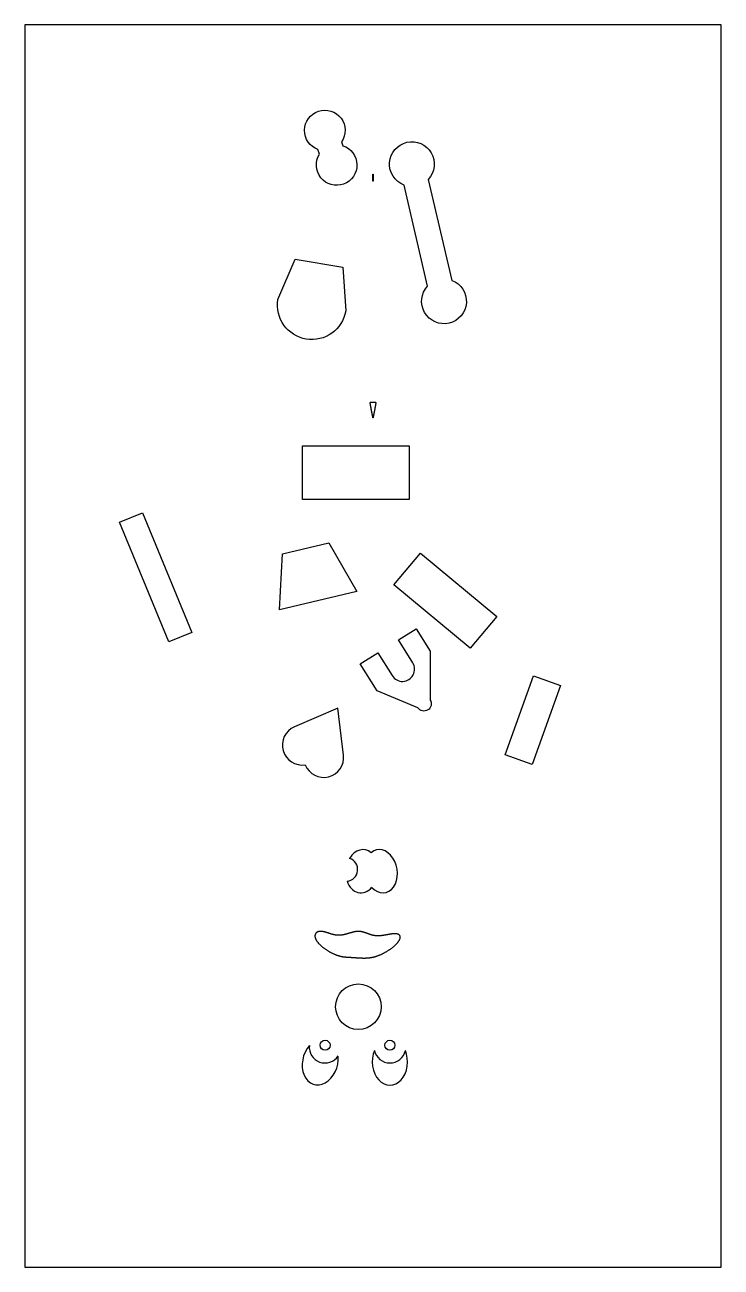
# Model space of a CAD drawing. Header units: millimetres. Extents: x -70 to 70, y -125 to 125.
import ezdxf

# ---------------------------------------------------------------- set-up
doc = ezdxf.new("R2010")
doc.units = ezdxf.units.MM
doc.layers.get('0').update_dxf_attribs({"linetype": 'CONTINUOUS'})

msp = doc.modelspace()

# ---------------------------------------------------------------- linework, layer by layer
for points in [[(70, 125), (-70, 125), (-70, -125), (70, -125)], [(-14.15, 29.49), (-14.15, 40.28), (7.26, 40.28), (7.26, 29.49)], [(-41.06, 0.83), (-50.95, 24.9), (-46.33, 26.8), (-36.43, 2.73)], [(-18.21, 18.56), (-8.91, 20.79), (-3.26, 10.99), (-18.81, 7.27)], [(24.88, 5.95), (19.57, -0.44), (4.21, 12.3), (9.52, 18.7)], [(26.58, -21.89), (32.29, -5.99), (37.73, -7.94), (32.03, -23.85)]]:
    msp.add_lwpolyline(points, close=True)
for points in [[(-10.76, 98.96), (-11.07, 99.9, -2.921474), (-6.31, 101.45), (-6.06, 100.67, -2.919707)], [(10.99, 72.43), (6.24, 92.77, -3.296663), (11.11, 93.9), (15.86, 73.57, -3.296663)], [(-15.68, 77.86), (-6.06, 76.25), (-5.48, 67.43, -1), (-19.11, 69.72)], [(0.82, -9.04), (-2.58, -3.58), (0.98, -1.36), (3.85, -5.97, 1), (8, -3.39), (5.13, 1.22), (8.7, 3.44), (11.5, -1.07), (11.5, -10.87, -1), (9.03, -12.41)], [(-15.81, -16.28, 0.881247), (-13.62, -23.91, 0.881247), (-5.93, -21.97), (-7.08, -12.54)]]:
    msp.add_lwpolyline(points, format="xyb", close=True)
for centre, radius in [((-2.94, -72.59), 4.59), ((-9.63, -80.34), 1.01), ((3.4, -80.34), 1.01)]:
    msp.add_circle(centre, radius)
for centre, radius, start, end in [((0, 14), 35, 89.0511, 90.9489), ((-5.44, -44.98), 2.36, -84.4076, 71.7497), ((-9.63, -80.73), 3.18, 173.655, 326.0633), ((3.4, -80.73), 3.18, 192.0487, 347.9513)]:
    msp.add_arc(centre, radius, start, end)
for centre, major_axis, ratio, start_param, end_param in [((-2.23, -45.33), (0.48, 4.34), 0.738703, 5.825825, 7.297219), ((1.64, -45.31), (-0.85, 4.31), 0.735238, 2.273388, 6.686609), ((-2.23, -45.33), (0.48, 4.34), 0.738703, 2.127559, 3.957453), ((-10.6, -83.66), (1.23, 4.59), 0.74488, 0.991632, 5.157726), ((3.4, -83.66), (0, 4.75), 0.74488, 1.074468, 5.208718)]:
    msp.add_ellipse(centre, major_axis=major_axis, ratio=ratio, start_param=start_param, end_param=end_param)
for points, knots in [([(0, 93.56), (0, 93.63), (-0.01, 93.9), (-0.01, 94.18), (-0.01, 94.46), (0, 94.73), (0, 94.94)], [-0.723723532, -0.723723532, -0.723723532, -0.723723532, -0.723723532, -0.723723532, -0.722222222, -0.718095492, -0.718095492, -0.718095492, -0.718095492, -0.718095492, -0.718095492]), ([(0, 94.94), (0, 94.73), (0.01, 94.46), (0.01, 94.18), (0.01, 93.9), (0, 93.63), (0, 93.56)], [0.718095492, 0.718095492, 0.718095492, 0.718095492, 0.718095492, 0.718095492, 0.722222222, 0.723723532, 0.723723532, 0.723723532, 0.723723532, 0.723723532, 0.723723532]), ([(0, 45.92), (-0.08, 46.28), (-0.21, 46.92), (-0.33, 47.54), (-0.44, 48.15), (-0.54, 48.74), (-0.58, 49)], [-0.904509956, -0.904509956, -0.904509956, -0.904509956, -0.904509956, -0.904509956, -0.9, -0.896640656, -0.896640656, -0.896640656, -0.896640656, -0.896640656, -0.896640656]), ([(0.58, 49), (0.54, 48.74), (0.44, 48.15), (0.33, 47.54), (0.21, 46.92), (0.08, 46.28), (0, 45.92)], [0.896640656, 0.896640656, 0.896640656, 0.896640656, 0.896640656, 0.896640656, 0.9, 0.904509956, 0.904509956, 0.904509956, 0.904509956, 0.904509956, 0.904509956])]:
    msp.add_open_spline(points, degree=5, knots=knots)
msp.add_open_spline([(-2.94, -57.44), (-2.79, -57.44), (-2.5, -57.46), (-2.08, -57.53), (-1.53, -57.7), (-0.84, -57.98), (-0.12, -58.23), (0.64, -58.36), (1.45, -58.34), (2.3, -58.21), (3.16, -58.04), (3.98, -57.9), (4.71, -57.87), (5.26, -58.03), (5.55, -58.38), (5.5, -58.91), (5.09, -59.59), (4.37, -60.34), (3.41, -61.08), (2.32, -61.75), (1.2, -62.28), (0.12, -62.63), (-0.93, -62.79), (-1.98, -62.81), (-3, -62.75), (-3.97, -62.68), (-4.83, -62.62), (-5.62, -62.59), (-6.42, -62.49), (-7.4, -62.2), (-8.49, -61.71), (-9.62, -61.03), (-10.63, -60.23), (-11.37, -59.39), (-11.74, -58.61), (-11.7, -57.98), (-11.34, -57.56), (-10.74, -57.38), (-10.03, -57.44), (-9.28, -57.67), (-8.5, -57.94), (-7.71, -58.17), (-6.91, -58.26), (-6.1, -58.18), (-5.28, -57.96), (-4.47, -57.7), (-3.84, -57.53), (-3.38, -57.46), (-3.09, -57.44), (-2.94, -57.44)], degree=5)

doc.saveas('drawing.dxf')
